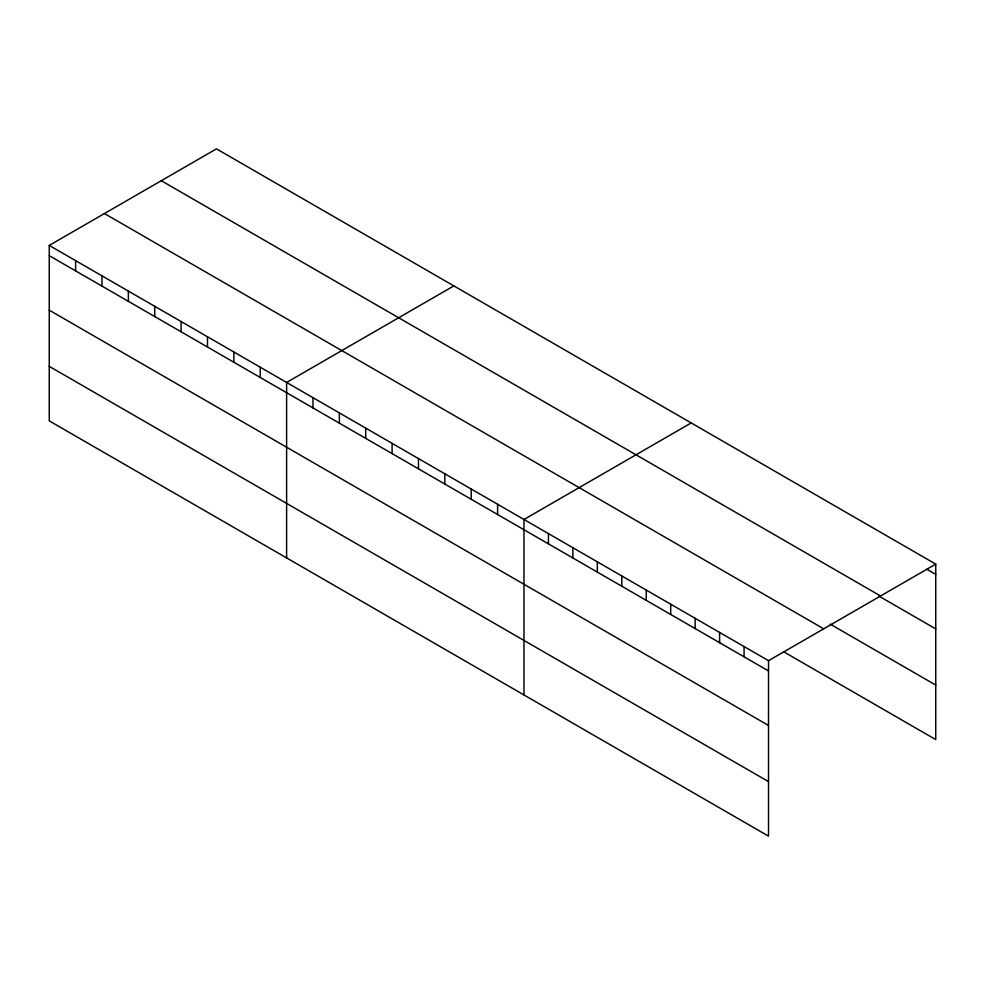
<?xml version="1.0" encoding="UTF-8"?>
<svg xmlns="http://www.w3.org/2000/svg" width="985" height="985" viewBox="0 0 985 985"><rect width="100%" height="100%" fill="white"/><g stroke="black" fill="none" stroke-linecap="round" stroke-linejoin="round"><path stroke-width="1.48" d="M49.25 245.413L768.522 660.676L768.522 836.142L49.25 420.878L49.25 245.413L216.478 148.858L935.75 564.122L935.75 739.587L783.875 651.898M453.839 285.896L286.61 382.451L286.61 557.916M691.199 422.934L523.971 519.489L523.971 694.954M768.522 660.676L935.75 564.122M926.737 569.17L935.75 574.378M161.294 180.723L880.565 595.987M879.112 596.196L935.75 628.898M830.207 624.133L935.75 685.067M104.435 213.548L823.706 628.812M49.25 255.657L768.522 670.933M49.25 310.176L768.522 725.452M49.25 366.358L768.522 781.622M744.069 646.554L744.069 656.81M719.604 632.444L719.604 642.688M695.151 618.321L695.151 628.565M670.699 604.199L670.699 614.455M646.246 590.077L646.246 600.333M621.794 575.966L621.794 586.21M597.329 561.844L597.329 572.088M572.876 547.722L572.876 557.978M548.423 533.611L548.423 543.855M497.597 504.258L497.597 514.515M471.224 489.04L471.224 499.284M444.851 473.81L444.851 484.054M418.477 458.579L418.477 468.835M392.104 443.361L392.104 453.605M365.731 428.13L365.731 438.374M339.357 412.9L339.357 423.156M312.984 397.681L312.984 407.925M260.237 367.22L260.237 377.477M233.864 352.002L233.864 362.246M207.49 336.771L207.49 347.015M181.117 321.541L181.117 331.797M154.744 306.323L154.744 316.567M128.37 291.092L128.37 301.336M101.997 275.862L101.997 286.118M75.623 260.643L75.623 270.887"/></g></svg>
